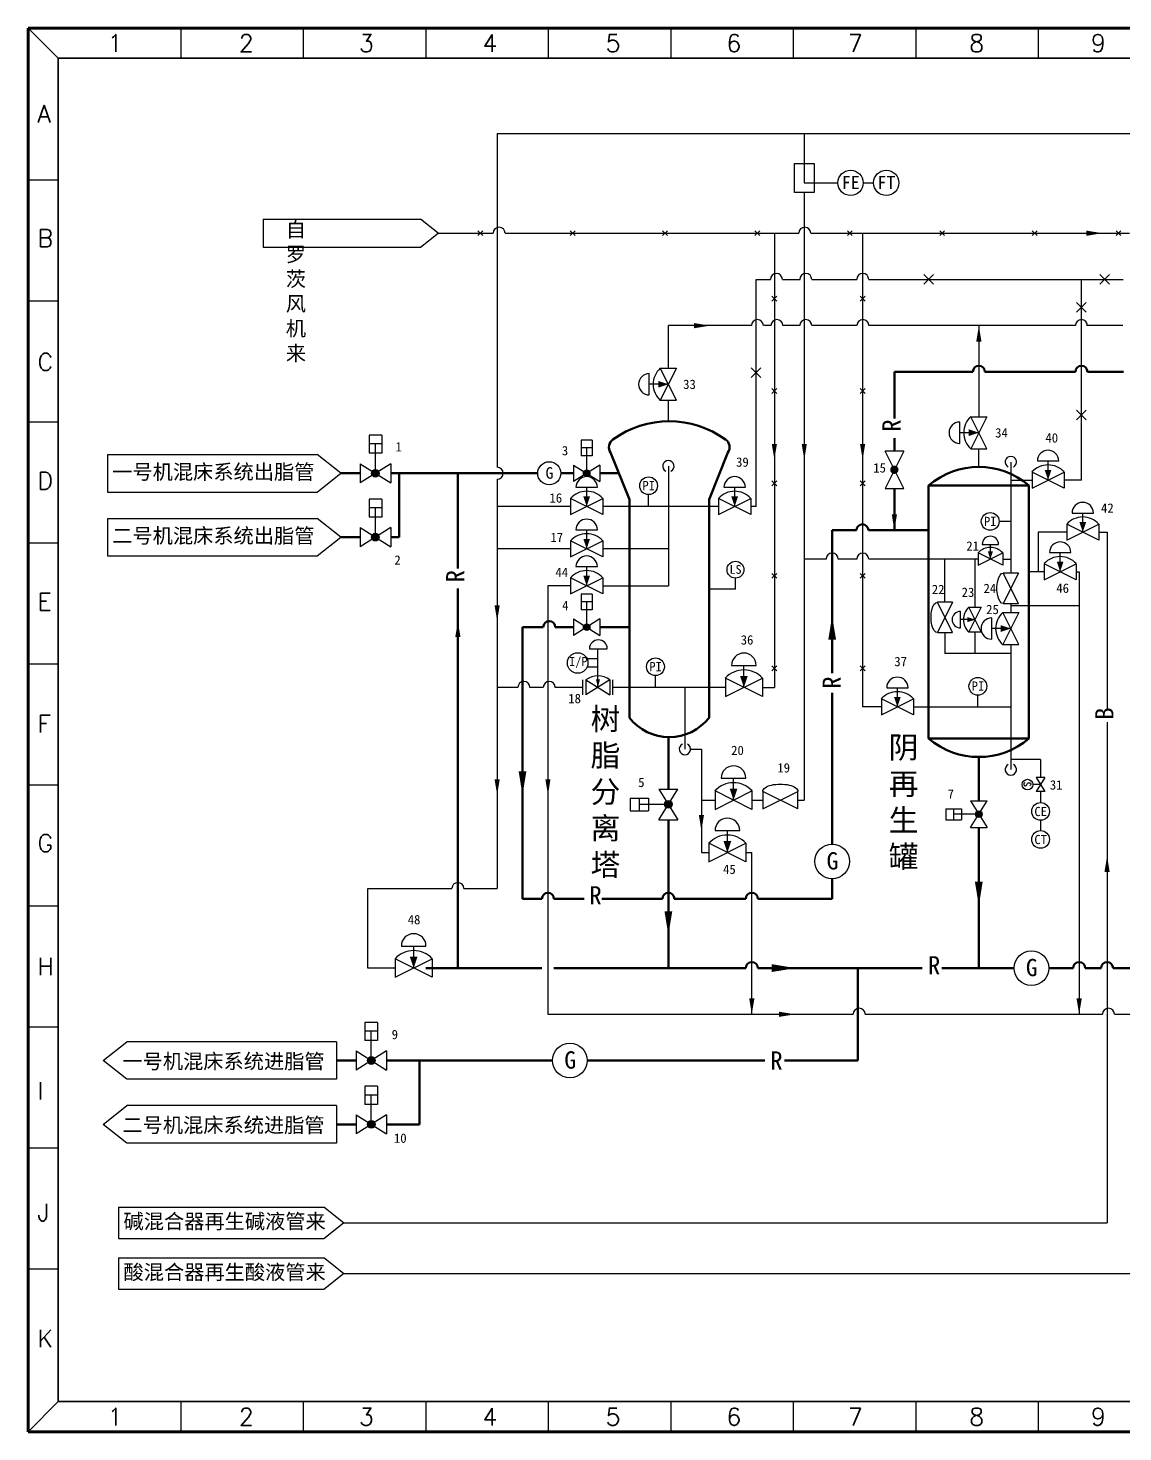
# Model space of a CAD drawing. Extents: x -11993 to -11572, y 965 to 1257.
# Drawn here: x -11993.1 to -11765, y 965 to 1257.3 of the extents above; entities that cross this region are included whole.
import ezdxf

# ---------------------------------------------------------------- set-up
doc = ezdxf.new("R2010")
doc.units = 0
doc.header["$LTSCALE"] = 12
doc.header["$MEASUREMENT"] = 0
doc.layers.get('0').update_dxf_attribs({"linetype": 'CONTINUOUS'})
doc.layers.add('1', color=7, linetype='CONTINUOUS', lineweight=9)
doc.layers.add('树脂', color=7, linetype='CONTINUOUS', lineweight=40)
for name, color, linetype in [('修改', 5, 'CONTINUOUS'), ('气动蝶阀', 1, 'CONTINUOUS'), ('气动隔膜阀', 1, 'CONTINUOUS'), ('气管', 4, 'CONTINUOUS'), ('水管', 3, 'CONTINUOUS'), ('碱管', 2, 'CONTINUOUS'), ('设备', 2, 'CONTINUOUS')]:
    doc.layers.add(name, color=color, linetype=linetype)
doc.styles.add('HZ', font='geditxt.shx', dxfattribs={"width": 0.7, "bigfont": 'hztxt1.shx'})
doc.styles.add('宋体', font='')
doc.styles.add('样式 2', font='txt.shx', dxfattribs={"height": 2})
doc.styles.get('宋体').set_extended_font_data('SimSun')

# ---------------------------------------------------------------- blocks, each defined once
blk = doc.blocks.new('手动球阀')
for p, q in [((98, 33), (-98, 33)), ((98, 33), (-98, -361)), ((98, -361), (-98, 33)), ((-98, -361), (98, -361))]:
    blk.add_line(p, q)
at = {"const_width": 43.1}
blk.add_lwpolyline([(22, -164, 1), (-22, -164, 1)], format="xyb", close=True, dxfattribs=at)
blk = doc.blocks.new('A$C0C904CB3')
at = {"color": 7}
for p, q in [((3.68, 7.71), (6.65, 7.71)), ((5.1, 1.25), (5.1, 7.71))]:
    blk.add_line(p, q, dxfattribs=at)
at = {"color": 0}
for p, q in [((3.1, 2.5), (7.1, 0)), ((3.1, 2.5), (3.1, 0)), ((7.1, 2.5), (7.1, 0))]:
    blk.add_line(p, q, dxfattribs=at)
blk.add_line((7.1, 2.5), (3.1, 0))
at = {"color": 7}
for centre, radius, start, end in [((5.17, 7.7), 1.49, 0.246, 179.754), ((5.1, -0.17), 3.33, 53.1185, 126.8815)]:
    blk.add_arc(centre, radius, start, end, dxfattribs=at)
blk.add_solid([(5.44, 2.58), (4.76, 2.58), (5.1, 1.25)], dxfattribs=at)
at = {"layer": '修改', "color": 0}
for p, q in [((2.6, 0), (2.6, 2.5)), ((7.6, 0), (7.6, 2.5))]:
    blk.add_line(p, q, dxfattribs=at)
at = {"layer": '碱管', "color": 7}
for p, q in [((5.1, 6.04), (3.26, 6.04)), ((5.1, 4.62), (3.26, 4.62))]:
    blk.add_line(p, q, dxfattribs=at)
blk.add_circle((1.71, 5.33), 1.71, dxfattribs=at)
at = {"color": 0, "insert": (0.29, 6.34), "char_height": 1.5, "width": 1.9121, "attachment_point": 1, "style": '宋体'}
blk.add_mtext('I/P', dxfattribs=at)
blk = doc.blocks.new('A$C71C52FDF')
at = {"color": 0}
for p, q in [((2.5, 4), (0, 0)), ((2.5, 4), (0, 4)), ((2.5, 0), (0, 0))]:
    blk.add_line(p, q, dxfattribs=at)
at = {"layer": '修改', "color": 0}
blk.add_line((0, 4), (2.5, 0), dxfattribs=at)
blk = doc.blocks.new('A$C5F4B6271')
at = {"color": 7}
blk.add_line((5.31, 2), (3.05, 2), dxfattribs=at)
blk.add_circle((1.53, 2), 1.53, dxfattribs=at)
blk.add_blockref('A$C71C52FDF', (4.06, 0), dxfattribs=at)
at = {"color": 7, "style": 'HZ', "width": 0.714}
blk.add_text('S', height=2.04, rotation=90, dxfattribs=at).set_placement((2.51, 1.48))
blk = doc.blocks.new('A$C0A520F13')
h = blk.add_hatch(color=0)
edge = h.paths.add_edge_path()
edge.add_arc((4.98, 2), 0.5, 0, 360)
at = {"color": 0}
for p, q in [((3.73, 0), (6.23, 4)), ((3.73, 4), (6.23, 4)), ((3.73, 0), (6.23, 0))]:
    blk.add_line(p, q, dxfattribs=at)
blk.add_line((3.73, 4), (6.23, 0))
blk.add_circle((4.98, 2), 0.5, dxfattribs=at)
at = {"layer": '气动蝶阀', "color": 7}
for p, q in [((0, 2.83), (2.37, 2.83)), ((0, 2.83), (0, 1.17)), ((1.15, 2.83), (1.15, 1.17)), ((4.98, 2), (1.15, 2)), ((2.37, 2.83), (2.37, 1.17)), ((0, 1.17), (2.37, 1.17))]:
    blk.add_line(p, q, dxfattribs=at)
blk = doc.blocks.new('气开式衬胶膈膜阀')
at = {"layer": '气动隔膜阀', "color": 7}
for p, q in [((-160, 286), (160, 286)), ((0, 0), (0, 286)), ((-240, 120), (-240, -120)), ((-240, -120), (240, 120)), ((240, -120), (-240, 120)), ((240, 120), (240, -120))]:
    blk.add_line(p, q, dxfattribs=at)
blk.add_lwpolyline([(0, -1, 0, 100, 0), (0, 150, 100, 100, 0)], format="xyseb", dxfattribs=at)
for centre, radius, start, end in [((0, 286), 160, 0, 180), ((0, -100), 327, 42.4601, 137.5399)]:
    blk.add_arc(centre, radius, start, end, dxfattribs=at)
blk = doc.blocks.new('就地压力表')
at = {"lineweight": 13}
blk.add_line((0, 0), (0, 229), dxfattribs=at)
blk.add_circle((0, 402), 173, dxfattribs=at)
at = {"lineweight": 13, "insert": (2, 406), "char_height": 180, "width": 141.12, "attachment_point": 5, "style": '宋体'}
blk.add_mtext('PI', dxfattribs=at)
blk = doc.blocks.new('LS')
at = {"lineweight": 13}
blk.add_line((0, 0), (0, 229), dxfattribs=at)
blk.add_circle((0, 402), 173, dxfattribs=at)
at = {"lineweight": 13, "insert": (2, 406), "char_height": 180, "width": 141.12, "attachment_point": 5, "style": '宋体'}
blk.add_mtext('LS', dxfattribs=at)
blk = doc.blocks.new('手动隔膜阀')
at = {"linetype": 'Continuous', "lineweight": -3}
for p, q in [((-228, 114), (-228, -114)), ((228, -114), (-228, 114)), ((-228, -114), (228, 114)), ((228, -114), (228, 114))]:
    blk.add_line(p, q, dxfattribs=at)
at = {"linetype": 'Continuous', "lineweight": -3, "extrusion": (0, 0, -1)}
blk.add_ellipse((0, 114), major_axis=(-228, 0), ratio=0.417973, start_param=0, end_param=3.141593, dxfattribs=at)
blk = doc.blocks.new('就地压力表2')
at = {"lineweight": 13}
blk.add_line((0, 0), (-229, 0), dxfattribs=at)
blk.add_circle((-402, 0), 173, dxfattribs=at)
at = {"lineweight": 13, "insert": (-401, -1), "char_height": 180, "width": 141.12, "attachment_point": 5, "style": '宋体'}
blk.add_mtext('PI', dxfattribs=at)
blk = doc.blocks.new('FE')
at = {"lineweight": 13}
blk.add_circle((173, 0), 173, dxfattribs=at)
at = {"lineweight": 13, "insert": (175, 5), "char_height": 180, "width": 141.12, "attachment_point": 5, "style": '宋体'}
blk.add_mtext('FE', dxfattribs=at)
blk = doc.blocks.new('FT')
at = {"lineweight": 13}
blk.add_circle((173, 0), 173, dxfattribs=at)
at = {"lineweight": 13, "insert": (175, 5), "char_height": 180, "width": 141.12, "attachment_point": 5, "style": '宋体'}
blk.add_mtext('FT', dxfattribs=at)
blk = doc.blocks.new('流向箭头')
blk.add_lwpolyline([(0, 0, 101, 0, 0), (0, 309, 0, 0, 0)], format="xyseb")
blk = doc.blocks.new('A$C1EF37AE7')
at = {"color": 7}
for p, q in [((0, 5.07), (3.38, 5.07)), ((0, 0), (0, 5.07)), ((3.38, 5.07), (3.38, 0)), ((1.69, 3.38), (1.69, 1.69)), ((1.69, 1.69), (4.93, 1.69)), ((3.38, 0), (0, 0))]:
    blk.add_line(p, q, dxfattribs=at)

msp = doc.modelspace()

# ---------------------------------------------------------------- linework, layer by layer
at = {"color": 7, "linetype": 'ByBlock', "lineweight": 50}
for p, q in [((-11993.07, 1257.29), (-11572.21, 1257.29)), ((-11993.07, 964.96), (-11993.07, 1257.29)), ((-11572.21, 964.96), (-11993.07, 964.96))]:
    msp.add_line(p, q, dxfattribs=at)
at = {"color": 7, "linetype": 'ByBlock', "lineweight": -3}
for p, q in [((-11986.77, 1250.99), (-11993.07, 1257.29)), ((-11961.25, 1257.29), (-11961.25, 1250.99)), ((-11935.74, 1257.29), (-11935.74, 1250.99)), ((-11910.22, 1257.29), (-11910.22, 1250.99)), ((-11884.7, 1257.29), (-11884.7, 1250.99)), ((-11859.19, 1257.29), (-11859.19, 1250.99)), ((-11833.67, 1257.29), (-11833.67, 1250.99)), ((-11808.16, 1257.29), (-11808.16, 1250.99)), ((-11782.64, 1257.29), (-11782.64, 1250.99)), ((-11986.77, 1225.64), (-11993.07, 1225.64)), ((-11986.77, 1200.44), (-11993.07, 1200.44)), ((-11986.77, 1175.24), (-11993.07, 1175.24)), ((-11986.77, 1150.04), (-11993.07, 1150.04)), ((-11986.77, 1124.84), (-11993.07, 1124.84)), ((-11986.77, 1099.64), (-11993.07, 1099.64)), ((-11986.77, 1074.44), (-11993.07, 1074.44)), ((-11986.77, 1049.24), (-11993.07, 1049.24)), ((-11986.77, 1024.04), (-11993.07, 1024.04)), ((-11986.77, 998.84), (-11993.07, 998.84)), ((-11986.77, 971.26), (-11993.07, 964.96)), ((-11961.25, 971.26), (-11961.25, 964.96)), ((-11961.25, 971.26), (-11961.25, 964.96)), ((-11935.74, 971.26), (-11935.74, 964.96)), ((-11910.22, 971.26), (-11910.22, 964.96)), ((-11884.7, 971.26), (-11884.7, 964.96)), ((-11859.19, 971.26), (-11859.19, 964.96)), ((-11833.67, 971.26), (-11833.67, 964.96)), ((-11808.16, 971.26), (-11808.16, 964.96)), ((-11782.64, 971.26), (-11782.64, 964.96))]:
    msp.add_line(p, q, dxfattribs=at)
at = {"color": 7, "linetype": 'ByBlock', "lineweight": 30}
for p, q in [((-11986.77, 1250.99), (-11578.52, 1250.99)), ((-11986.77, 971.26), (-11986.77, 1250.99)), ((-11578.52, 971.26), (-11986.77, 971.26))]:
    msp.add_line(p, q, dxfattribs=at)
at = {"color": 0}
for p, q in [((-11827.49, 1225.05), (-11824.36, 1225.05)), ((-11819.1, 1225.05), (-11816.93, 1225.05)), ((-11944.08, 1217.51), (-11944.08, 1211.64)), ((-11976.5, 1168.49), (-11976.5, 1160.66)), ((-11773.63, 1163.16), (-11777.26, 1163.16)), ((-11976.5, 1155.19), (-11976.5, 1147.36)), ((-11802.06, 1131.39), (-11802.06, 1127.07)), ((-11815.31, 1115.92), (-11819.22, 1115.92)), ((-11782.14, 1092.32), (-11782.14, 1090.19)), ((-11928.84, 1046.21), (-11928.84, 1038.38)), ((-11928.84, 1032.91), (-11928.84, 1025.08)), ((-11974.22, 1011.76), (-11974.22, 1005.24)), ((-11974.22, 1001.18), (-11974.22, 994.65))]:
    msp.add_line(p, q, dxfattribs=at)
at = {"color": 7}
for p, q in [((-11944.08, 1217.51), (-11911.32, 1217.51)), ((-11907.66, 1214.57), (-11911.32, 1217.51)), ((-11911.32, 1211.64), (-11907.66, 1214.57)), ((-11944.08, 1211.64), (-11911.32, 1211.64)), ((-11976.5, 1168.49), (-11932.82, 1168.49)), ((-11927.94, 1164.57), (-11932.82, 1168.49)), ((-11932.82, 1160.66), (-11927.94, 1164.57)), ((-11976.5, 1160.66), (-11932.82, 1160.66)), ((-11976.5, 1155.19), (-11932.82, 1155.19)), ((-11927.94, 1151.28), (-11932.82, 1155.19)), ((-11932.82, 1147.36), (-11927.94, 1151.28)), ((-11976.5, 1147.36), (-11932.82, 1147.36)), ((-11782.14, 1104.95), (-11788.34, 1104.95)), ((-11782.14, 1104.95), (-11782.14, 1101.2)), ((-11782.14, 1098.31), (-11782.14, 1096.01)), ((-11977.4, 1042.3), (-11972.52, 1046.21)), ((-11928.84, 1046.21), (-11972.52, 1046.21)), ((-11972.52, 1038.38), (-11977.4, 1042.3)), ((-11928.84, 1038.38), (-11972.52, 1038.38)), ((-11977.4, 1029), (-11972.52, 1032.91)), ((-11928.84, 1032.91), (-11972.52, 1032.91)), ((-11972.52, 1025.08), (-11977.4, 1029)), ((-11928.84, 1025.08), (-11972.52, 1025.08)), ((-11974.22, 1011.76), (-11931.42, 1011.76)), ((-11927.36, 1008.5), (-11931.42, 1011.76)), ((-11931.42, 1005.24), (-11927.36, 1008.5)), ((-11974.22, 1005.24), (-11931.42, 1005.24)), ((-11974.22, 1001.18), (-11931.42, 1001.18)), ((-11927.36, 997.92), (-11931.42, 1001.18)), ((-11931.42, 994.65), (-11927.36, 997.92)), ((-11974.22, 994.65), (-11931.42, 994.65))]:
    msp.add_line(p, q, dxfattribs=at)
for centre, radius in [((-11884.49, 1164.57), 2.41), ((-11825.56, 1083.76), 3.61), ((-11784.04, 1061.54), 3.61), ((-11880.2, 1042.3), 3.61)]:
    msp.add_circle(centre, radius, dxfattribs=at)
at = {"lineweight": 13}
for centre in [(-11782.14, 1094.17), (-11782.14, 1088.34)]:
    msp.add_circle(centre, 1.85, dxfattribs=at)
for centre in [(-11894.94, 1214.57), (-11831.27, 1214.57), (-11837.18, 1204.95), (-11831.06, 1204.95), (-11819.18, 1204.95), (-11841.13, 1195.32), (-11837.07, 1195.32), (-11831.06, 1195.32), (-11819.16, 1195.32), (-11773.63, 1195.32), (-11795, 1185.7), (-11773.63, 1185.7), (-11819.26, 1152.7), (-11825.56, 1146.7), (-11819.19, 1146.7), (-11884.48, 1132.55), (-11889.78, 1119.99), (-11884.48, 1119.99), (-11903.53, 1078.1), (-11884.77, 1075.98), (-11842.3, 1075.98), (-11842.3, 1061.54), (-11774.11, 1061.54), (-11768.3, 1061.54), (-11819.94, 1051.92), (-11768.01, 1051.92)]:
    msp.add_arc(centre, 1.25, 0, 180)
at = {"color": 0}
msp.add_arc((-11895.34, 1164.57), 1.25, 270, 90, dxfattribs=at)
at = {"layer": '1', "color": 7}
msp.add_line((-11845.71, 1140.42), (-11851.2, 1140.42), dxfattribs=at)
at = {"layer": '树脂', "color": 0}
for p, q in [((-11796.25, 1185.7), (-11812.6, 1185.7)), ((-11812.6, 1185.7), (-11812.6, 1176.02)), ((-11774.88, 1185.7), (-11793.75, 1185.7)), ((-11772.38, 1185.7), (-11764.89, 1185.7)), ((-11812.6, 1171.91), (-11812.6, 1169.21)), ((-11927.94, 1164.57), (-11923.89, 1164.57)), ((-11917.52, 1164.57), (-11886.89, 1164.57)), ((-11915.73, 1151.28), (-11915.73, 1164.57)), ((-11903.53, 1144.72), (-11903.53, 1164.57)), ((-11882.08, 1164.57), (-11879.46, 1164.57)), ((-11873.94, 1164.57), (-11869.99, 1164.57)), ((-11812.6, 1152.7), (-11812.6, 1161.41)), ((-11825.56, 1122.95), (-11825.56, 1152.7)), ((-11825.56, 1152.7), (-11820.51, 1152.7)), ((-11818.01, 1152.7), (-11805.46, 1152.7)), ((-11927.94, 1151.28), (-11923.89, 1151.28)), ((-11917.52, 1151.28), (-11915.73, 1151.28)), ((-11903.53, 1061.54), (-11903.53, 1140.61)), ((-11885.73, 1132.55), (-11890.07, 1132.55)), ((-11890.07, 1132.55), (-11890.07, 1075.98)), ((-11883.23, 1132.55), (-11879.46, 1132.55)), ((-11873.94, 1132.55), (-11867.8, 1132.55)), ((-11825.56, 1087.37), (-11825.56, 1118.84)), ((-11859.68, 1109.63), (-11859.68, 1098.82)), ((-11795.01, 1105.5), (-11795.01, 1096.35)), ((-11859.68, 1092.44), (-11859.68, 1061.54)), ((-11795.01, 1090.83), (-11795.01, 1061.54)), ((-11825.56, 1075.98), (-11825.56, 1080.15)), ((-11890.07, 1075.98), (-11886.02, 1075.98)), ((-11883.52, 1075.98), (-11877.25, 1075.98)), ((-11873.55, 1075.98), (-11860.93, 1075.98)), ((-11858.44, 1075.98), (-11843.55, 1075.98)), ((-11841.05, 1075.98), (-11825.56, 1075.98)), ((-11910.18, 1061.54), (-11886.02, 1061.54)), ((-11883.52, 1061.54), (-11843.55, 1061.54)), ((-11841.05, 1061.54), (-11806.81, 1061.54)), ((-11820.22, 1042.3), (-11820.22, 1061.54)), ((-11802.71, 1061.54), (-11787.65, 1061.54)), ((-11780.43, 1061.54), (-11775.36, 1061.54)), ((-11772.86, 1061.54), (-11769.54, 1061.54)), ((-11767.05, 1061.54), (-11708.15, 1061.54)), ((-11924.75, 1042.3), (-11928.84, 1042.3)), ((-11883.81, 1042.3), (-11918.38, 1042.3)), ((-11911.56, 1029), (-11911.56, 1042.3)), ((-11876.59, 1042.3), (-11839.61, 1042.3)), ((-11820.22, 1042.3), (-11835.48, 1042.3)), ((-11924.75, 1029), (-11928.84, 1029)), ((-11918.38, 1029), (-11911.56, 1029))]:
    msp.add_line(p, q, dxfattribs=at)
at = {"layer": '树脂', "color": 7, "linetype": 'Continuous', "const_width": 0.241}
for points in [[(-11885.73, 1132.55), (-11890.07, 1132.55)], [(-11879.46, 1132.55), (-11883.23, 1132.55)], [(-11873.94, 1132.55), (-11867.8, 1132.55)], [(-11801.28, 1061.54), (-11799.57, 1061.54)]]:
    msp.add_lwpolyline(points, dxfattribs=at)
at = {"layer": '树脂', "color": 0}
for centre in [(-11795, 1185.7), (-11773.63, 1185.7), (-11819.26, 1152.7), (-11884.48, 1132.55), (-11884.77, 1075.98), (-11859.68, 1075.98), (-11842.3, 1075.98), (-11842.3, 1061.54), (-11774.11, 1061.54), (-11768.29, 1061.54)]:
    msp.add_arc(centre, 1.25, 0, 180, dxfattribs=at)
at = {"layer": '气管', "color": 7, "linetype": 'Continuous'}
for p, q in [((-11907.66, 1214.57), (-11896.18, 1214.57)), ((-11899.38, 1214.06), (-11898.36, 1215.08)), ((-11898.36, 1214.06), (-11899.38, 1215.08)), ((-11893.69, 1214.57), (-11832.52, 1214.57)), ((-11880.13, 1214.06), (-11879.11, 1215.08)), ((-11879.11, 1214.06), (-11880.13, 1215.08)), ((-11860.89, 1214.06), (-11859.87, 1215.08)), ((-11859.87, 1214.06), (-11860.89, 1215.08)), ((-11841.64, 1214.06), (-11840.62, 1215.08)), ((-11840.62, 1214.06), (-11841.64, 1215.08)), ((-11837.6, 1214.57), (-11837.6, 1119.99)), ((-11830.03, 1214.57), (-11763.64, 1214.57)), ((-11822.4, 1214.06), (-11821.38, 1215.08)), ((-11821.38, 1214.06), (-11822.4, 1215.08)), ((-11819.21, 1214.57), (-11819.22, 1115.92)), ((-11803.15, 1214.06), (-11802.13, 1215.08)), ((-11802.13, 1214.06), (-11803.15, 1215.08)), ((-11783.91, 1214.06), (-11782.88, 1215.08)), ((-11782.88, 1214.06), (-11783.91, 1215.08)), ((-11766.42, 1214.06), (-11765.4, 1215.08)), ((-11765.4, 1214.06), (-11766.42, 1215.08)), ((-11841.42, 1157.68), (-11841.42, 1204.95)), ((-11841.42, 1204.95), (-11838.43, 1204.95)), ((-11835.93, 1204.95), (-11832.2, 1204.95)), ((-11829.82, 1204.95), (-11820.43, 1204.95)), ((-11817.93, 1204.95), (-11764.97, 1204.95)), ((-11806.46, 1203.96), (-11804.42, 1206)), ((-11804.42, 1203.96), (-11806.46, 1206)), ((-11773.63, 1163.16), (-11773.63, 1204.95)), ((-11769.82, 1203.95), (-11767.78, 1205.99)), ((-11767.78, 1203.95), (-11769.82, 1205.99)), ((-11838.11, 1200.45), (-11837.09, 1201.48)), ((-11837.09, 1200.45), (-11838.11, 1201.48)), ((-11819.73, 1200.45), (-11818.7, 1201.48)), ((-11818.7, 1200.45), (-11819.73, 1201.48)), ((-11774.66, 1198.1), (-11772.62, 1200.14)), ((-11772.62, 1198.1), (-11774.66, 1200.14)), ((-11859.68, 1186.46), (-11859.68, 1195.32)), ((-11842.38, 1195.32), (-11859.68, 1195.32)), ((-11838.26, 1195.32), (-11839.88, 1195.32)), ((-11832.31, 1195.32), (-11835.82, 1195.32)), ((-11820.41, 1195.32), (-11829.82, 1195.32)), ((-11774.88, 1195.32), (-11817.94, 1195.32)), ((-11795, 1195.32), (-11795, 1183.13)), ((-11764.99, 1195.32), (-11772.57, 1195.32)), ((-11842.45, 1184.53), (-11840.4, 1186.57)), ((-11840.4, 1184.53), (-11842.45, 1186.57)), ((-11795, 1184.45), (-11795, 1176.37)), ((-11838.11, 1181.21), (-11837.09, 1182.23)), ((-11837.09, 1181.21), (-11838.11, 1182.23)), ((-11819.73, 1181.21), (-11818.7, 1182.23)), ((-11818.7, 1181.21), (-11819.73, 1182.23)), ((-11859.68, 1175.41), (-11859.68, 1179.78)), ((-11774.66, 1175.7), (-11772.62, 1177.74)), ((-11772.62, 1175.7), (-11774.66, 1177.74)), ((-11795.01, 1165.89), (-11795.01, 1169.69)), ((-11838.11, 1161.96), (-11837.09, 1162.98)), ((-11837.09, 1161.96), (-11838.11, 1162.98)), ((-11819.73, 1161.96), (-11818.7, 1162.98)), ((-11818.7, 1161.96), (-11819.73, 1162.98)), ((-11788.34, 1163.16), (-11783.93, 1163.16)), ((-11849.21, 1157.68), (-11859.65, 1157.68)), ((-11841.42, 1157.68), (-11842.54, 1157.68)), ((-11838.11, 1142.72), (-11837.09, 1143.74)), ((-11837.09, 1142.72), (-11838.11, 1143.74)), ((-11819.73, 1142.72), (-11818.7, 1143.74)), ((-11818.7, 1142.72), (-11819.73, 1143.74)), ((-11838.11, 1123.47), (-11837.09, 1124.49)), ((-11837.09, 1123.47), (-11838.11, 1124.49)), ((-11819.73, 1123.47), (-11818.7, 1124.49)), ((-11818.7, 1123.47), (-11819.73, 1124.49)), ((-11850.83, 1119.99), (-11856.24, 1119.99)), ((-11847.8, 1119.99), (-11851.57, 1119.99)), ((-11840.1, 1119.99), (-11837.6, 1119.99)), ((-11808.64, 1115.92), (-11788.34, 1115.92))]:
    msp.add_line(p, q, dxfattribs=at)
at = {"layer": '水管', "color": 7, "linetype": 'Continuous'}
for p, q in [((-11895.35, 1235.31), (-11667.62, 1235.31)), ((-11895.35, 1235.31), (-11895.35, 1165.82)), ((-11831.37, 1235.31), (-11831.37, 1227.07)), ((-11831.37, 1223.03), (-11831.37, 1143.8)), ((-11788.34, 1166.92), (-11788.34, 1143.79)), ((-11859.68, 1166.06), (-11859.68, 1141.16)), ((-11895.35, 1163.33), (-11895.35, 1108.39)), ((-11880.04, 1157.67), (-11895.35, 1157.67)), ((-11859.65, 1157.68), (-11873.37, 1157.67)), ((-11880.04, 1148.83), (-11895.35, 1148.82)), ((-11859.65, 1148.83), (-11873.37, 1148.83)), ((-11826.81, 1146.7), (-11831.37, 1146.7)), ((-11820.44, 1146.7), (-11824.31, 1146.7)), ((-11812.92, 1146.7), (-11817.94, 1146.7)), ((-11814.84, 1146.7), (-11817.94, 1146.7)), ((-11795.17, 1146.7), (-11812.92, 1146.7)), ((-11802.06, 1137.72), (-11802.06, 1146.7)), ((-11795.8, 1136.66), (-11795.8, 1146.7)), ((-11790.04, 1146.7), (-11788.34, 1146.7)), ((-11831.37, 1143.8), (-11831.37, 1096.5)), ((-11781.4, 1144.07), (-11784.46, 1144.08)), ((-11774.73, 1144.07), (-11774.11, 1144.08)), ((-11774.11, 1144.08), (-11774.11, 1051.92)), ((-11884.77, 1141.16), (-11884.77, 1051.92)), ((-11880.04, 1141.16), (-11884.77, 1141.16)), ((-11873.37, 1141.16), (-11859.68, 1141.16)), ((-11788.34, 1137.46), (-11788.34, 1135.58)), ((-11788.34, 1137.04), (-11774.11, 1137.04)), ((-11795.8, 1127.07), (-11795.8, 1131.53)), ((-11788.34, 1128.91), (-11788.34, 1102.9)), ((-11788.34, 1127.07), (-11802.06, 1127.07)), ((-11891.03, 1119.99), (-11895.35, 1119.99)), ((-11885.73, 1119.99), (-11888.54, 1119.99)), ((-11877.47, 1119.99), (-11883.23, 1119.99)), ((-11856.24, 1119.99), (-11871.24, 1119.99)), ((-11856.24, 1119.99), (-11856.24, 1107.14)), ((-11895.35, 1108.39), (-11895.35, 1078.1)), ((-11855.06, 1107.14), (-11852.8, 1107.14)), ((-11852.8, 1107.14), (-11852.8, 1085.6)), ((-11852.8, 1096.5), (-11849.96, 1096.5)), ((-11842.26, 1096.5), (-11840.01, 1096.5)), ((-11832.71, 1096.5), (-11831.37, 1096.5)), ((-11852.8, 1085.6), (-11851.25, 1085.6)), ((-11843.55, 1085.6), (-11842.3, 1085.6)), ((-11842.3, 1051.92), (-11842.3, 1085.6)), ((-11895.35, 1061.54), (-11895.35, 1061.54)), ((-11884.77, 1051.92), (-11821.18, 1051.92)), ((-11818.69, 1051.92), (-11769.26, 1051.92)), ((-11766.76, 1051.92), (-11701.66, 1051.92))]:
    msp.add_line(p, q, dxfattribs=at)
at = {"layer": '水管', "color": 0}
for p, q in [((-11922.32, 1061.54), (-11922.32, 1078.1)), ((-11922.32, 1078.1), (-11904.78, 1078.1)), ((-11902.28, 1078.1), (-11895.35, 1078.1)), ((-11916.6, 1061.54), (-11922.32, 1061.54)), ((-11903.53, 1061.54), (-11908.9, 1061.54)), ((-11927.36, 1008.5), (-11768.29, 1008.5)), ((-11927.36, 997.92), (-11700.7, 997.92))]:
    msp.add_line(p, q, dxfattribs=at)
at = {"layer": '水管', "color": 7, "linetype": 'Continuous'}
for centre, start, end in [((-11859.68, 1166.06), 296.5651, 243.4349), ((-11788.34, 1166.92), 296.5651, 243.4349), ((-11856.24, 1107.14), 116.5651, 63.4349), ((-11788.34, 1102.9), 116.5651, 63.4349)]:
    msp.add_arc(centre, 1.18, start, end, dxfattribs=at)
at = {"layer": '碱管', "color": 7}
for p, q in [((-11776.69, 1152.33), (-11782.65, 1152.33)), ((-11782.65, 1152.33), (-11782.65, 1144.08)), ((-11770.02, 1152.33), (-11768.29, 1152.33)), ((-11768.29, 1152.33), (-11768.29, 1115.33)), ((-11768.29, 1112.77), (-11768.29, 1008.5))]:
    msp.add_line(p, q, dxfattribs=at)
at = {"layer": '设备', "color": 7, "linetype": 'Continuous', "lineweight": 40}
for p, q in [((-11871.72, 1168.9), (-11867.8, 1159.09)), ((-11847.28, 1168.9), (-11851.2, 1159.09)), ((-11805.46, 1162.04), (-11805.46, 1109.36)), ((-11784.56, 1162.04), (-11805.46, 1162.04)), ((-11784.56, 1109.36), (-11784.56, 1162.04)), ((-11867.8, 1159.09), (-11867.8, 1113.66)), ((-11851.2, 1113.66), (-11851.2, 1159.09)), ((-11805.46, 1109.36), (-11784.56, 1109.36))]:
    msp.add_line(p, q, dxfattribs=at)
for centre, radius, start, end in [((-11859.5, 1155.47), 19.94, 53.9114, 126.0886), ((-11870.09, 1169.99), 1.97, 126.0886, 213.6901), ((-11848.91, 1169.99), 1.97, 326.3099, 53.9114), ((-11795.01, 1149.81), 16.08, 49.4766, 130.5234), ((-11859.5, 1120.2), 10.57, 218.2351, 321.7649), ((-11795.01, 1121.58), 16.08, 229.4766, 310.5234)]:
    msp.add_arc(centre, radius, start, end, dxfattribs=at)

# ---------------------------------------------------------------- block references
at = {"color": 7}
for name, p, xscale, yscale, zscale in [('A$C1EF37AE7', (-11833.38, 1223.03), 1.19463212879989, 1.19463212879989, 1.19463212879989), ('A$C0C904CB3', (-11880.71, 1118.43), 1.247114879999974, 1.247114879999974, 1.247114879999974), ('A$C5F4B6271', (-11785.97, 1098.31), 0.7217100000000003, 0.7217100000000003, 0.7217100000000003), ('A$C0A520F13', (-11867.62, 1092.44), 1.592842838400008, 1.592842838400008, 1.592842838400008), ('A$C0A520F13', (-11801.89, 1090.83), 1.380463793280007, 1.380463793280007, 1.380463793280007)]:
    msp.add_blockref(name, p, dxfattribs=dict(at, xscale=xscale, yscale=yscale, zscale=zscale))
at = {"color": 0}
for name, p, xscale, yscale, zscale in [('FE', (-11824.36, 1225.05), 0.01523610000001168, 0.01523610000001168, 0.01523610000001168), ('FT', (-11816.93, 1225.05), 0.01523610000001168, 0.01523610000001168, 0.01523610000001168), ('手动球阀', (-11812.6, 1168.56), 0.01980693000004046, 0.01980693000004046, 0.01980693000004046), ('就地压力表2', (-11788.34, 1154.56), 0.010692, 0.010692, 0.010692), ('LS', (-11845.71, 1140.42), 0.01015740000000778, 0.01015740000000778, 0.01015740000000778), ('流向箭头', (-11903.53, 1130.48), 0.010692, 0.010692, 0.010692), ('流向箭头', (-11825.56, 1129.91), 0.016038, 0.016038, 0.016038), ('流向箭头', (-11768.29, 1081.57), 0.010692, 0.010692, 0.010692)]:
    msp.add_blockref(name, p, dxfattribs=dict(at, xscale=xscale, yscale=yscale, zscale=zscale))
for p, xscale, yscale, zscale, rotation in [((-11772.6, 1214.57), 0.010692, 0.010692, 0.010692, 270), ((-11854.33, 1195.32), 0.010692, 0.010692, 0.010692, 270), ((-11837.6, 1170.7), 0.010692, 0.010692, 0.010692, 180), ((-11831.37, 1170.7), 0.010692, 0.010692, 0.010692, 180), ((-11819.21, 1170.7), 0.010692, 0.010692, 0.010692, 180), ((-11812.6, 1156), 0.010692, 0.010692, 0.010692, 180), ((-11895.35, 1137.09), 0.010692, 0.010692, 0.010692, 180), ((-11890.07, 1102.53), 0.016038, 0.016038, 0.016038, 180), ((-11895.35, 1100.88), 0.010692, 0.010692, 0.010692, 180), ((-11884.77, 1100.88), 0.010692, 0.010692, 0.010692, 180), ((-11852.8, 1093.45), 0.010692, 0.010692, 0.010692, 180), ((-11795.01, 1079.51), 0.016038, 0.016038, 0.016038, 180), ((-11859.68, 1073.37), 0.016038, 0.016038, 0.016038, 180), ((-11838.14, 1061.54), 0.016038, 0.016038, 0.016038, 270), ((-11842.3, 1055.22), 0.010692, 0.010692, 0.010692, 180), ((-11774.11, 1055.22), 0.010692, 0.010692, 0.010692, 180), ((-11836.64, 1051.92), 0.010692, 0.010692, 0.010692, 270)]:
    msp.add_blockref('流向箭头', p, dxfattribs=dict(at, xscale=xscale, yscale=yscale, zscale=zscale, rotation=rotation))
at = {"color": 7, "rotation": 270}
for p, xscale, yscale, zscale in [((-11923.89, 1172.51), 1.592842838400008, 1.592842838400008, 1.592842838400008), ((-11879.46, 1171.45), 1.380463793280007, 1.380463793280007, 1.380463793280007), ((-11923.89, 1159.21), 1.592842838400008, 1.592842838400008, 1.592842838400008), ((-11879.46, 1139.42), 1.380463793280007, 1.380463793280007, 1.380463793280007), ((-11924.75, 1050.23), 1.592842838400008, 1.592842838400008, 1.592842838400008), ((-11924.75, 1036.94), 1.592842838400008, 1.592842838400008, 1.592842838400008)]:
    msp.add_blockref('A$C0A520F13', p, dxfattribs=dict(at, xscale=xscale, yscale=yscale, zscale=zscale))
at = {"layer": '树脂', "color": 0}
for name, p, xscale, yscale, zscale in [('流向箭头', (-11795, 1192.02), 0.010692, 0.010692, 0.010692), ('气开式衬胶膈膜阀', (-11780.59, 1163.17), 0.0138996, 0.0138996, 0.0138996), ('气开式衬胶膈膜阀', (-11876.7, 1157.68), 0.0138996, 0.0138996, 0.0138996), ('就地压力表', (-11863.8, 1157.68), 0.010692, 0.010692, 0.010692), ('气开式衬胶膈膜阀', (-11845.87, 1157.68), 0.0138996, 0.0138996, 0.0138996), ('气开式衬胶膈膜阀', (-11773.35, 1152.33), 0.0138996, 0.0138996, 0.0138996), ('气开式衬胶膈膜阀', (-11876.7, 1148.83), 0.0138996, 0.0138996, 0.0138996), ('气开式衬胶膈膜阀', (-11792.6, 1146.7), 0.010692, 0.010692, 0.010692), ('气开式衬胶膈膜阀', (-11778.06, 1144.08), 0.0138996, 0.0138996, 0.0138996), ('气开式衬胶膈膜阀', (-11876.7, 1141.16), 0.0138996, 0.0138996, 0.0138996), ('就地压力表', (-11862.37, 1119.99), 0.010692, 0.010692, 0.010692), ('气开式衬胶膈膜阀', (-11843.95, 1119.99), 0.016038, 0.016038, 0.016038), ('气开式衬胶膈膜阀', (-11811.97, 1115.93), 0.0138996, 0.0138996, 0.0138996), ('就地压力表', (-11795.21, 1115.92), 0.010692, 0.010692, 0.010692), ('气开式衬胶膈膜阀', (-11846.11, 1096.51), 0.016038, 0.016038, 0.016038), ('气开式衬胶膈膜阀', (-11847.39, 1085.6), 0.016038, 0.016038, 0.016038), ('气开式衬胶膈膜阀', (-11912.74, 1061.55), 0.016038, 0.016038, 0.016038)]:
    msp.add_blockref(name, p, dxfattribs=dict(at, xscale=xscale, yscale=yscale, zscale=zscale))
at = {"layer": '树脂', "color": 0, "rotation": 90}
for p, xscale, yscale, zscale in [((-11859.69, 1183.12), 0.0138996, 0.0138996, 0.0138996), ((-11795.01, 1173.03), 0.0138996, 0.0138996, 0.0138996), ((-11795.8, 1134.1), 0.010692, 0.010692, 0.010692), ((-11788.35, 1132.25), 0.0138996, 0.0138996, 0.0138996)]:
    msp.add_blockref('气开式衬胶膈膜阀', p, dxfattribs=dict(at, xscale=xscale, yscale=yscale, zscale=zscale))
at = {"layer": '树脂', "color": 0, "lineweight": -2, "xscale": 0.0138996, "yscale": 0.0138996, "zscale": 0.0138996, "rotation": 90}
for p in [(-11788.34, 1140.62), (-11802.06, 1134.56)]:
    msp.add_blockref('手动隔膜阀', p, dxfattribs=at)
at = {"layer": '树脂', "color": 0, "lineweight": -2, "xscale": 0.016038, "yscale": 0.016038, "zscale": 0.016038}
msp.add_blockref('手动隔膜阀', (-11836.36, 1096.5), dxfattribs=at)

# ---------------------------------------------------------------- texts
at = {"color": 7, "linetype": 'ByBlock', "lineweight": -3, "style": '样式 2'}
for s, p in [('1', (-11976.51, 1252.33)), ('2', (-11949.17, 1252.33)), ('3', (-11924.13, 1252.33)), ('4', (-11898.39, 1252.33)), ('5', (-11872.74, 1252.33)), ('6', (-11847.6, 1252.33)), ('7', (-11822.26, 1252.33)), ('8', (-11797.01, 1252.33)), ('9', (-11771.67, 1252.33)), ('A', (-11991.11, 1237.63)), ('B', (-11991.11, 1211.73)), ('C', (-11991.11, 1185.95)), ('D', (-11991.11, 1161.22)), ('E', (-11991.11, 1136.02)), ('F', (-11991.11, 1110.59)), ('G', (-11991.11, 1085.74)), ('H', (-11991.11, 1060.08)), ('I', (-11991.11, 1034.18)), ('J', (-11991.11, 1008.86)), ('K', (-11991.11, 982.62)), ('1', (-11976.51, 966.3)), ('2', (-11949.17, 966.3)), ('3', (-11924.13, 966.3)), ('4', (-11898.39, 966.3)), ('5', (-11872.74, 966.3)), ('6', (-11847.6, 966.3)), ('7', (-11822.26, 966.3)), ('8', (-11797.01, 966.3)), ('9', (-11771.67, 966.3))]:
    msp.add_text(s, height=3.62, dxfattribs=at).set_placement(p)
at = {"color": 7, "style": '宋体'}
for s, p in [('R', (-11811.32, 1173.21)), ('R', (-11902.19, 1141.83)), ('R', (-11823.76, 1119.69)), ('B', (-11766.96, 1113.24))]:
    msp.add_text(s, height=3.79, rotation=90, dxfattribs=at).set_placement(p)
at = {"color": 0, "style": '宋体'}
for s, p in [('一号机混床系统出脂管', (-11975.54, 1163.33)), ('二号机混床系统出脂管', (-11975.54, 1150.03)), ('一号机混床系统进脂管', (-11973.42, 1040.59)), ('二号机混床系统进脂管', (-11973.42, 1027.3)), ('碱混合器再生碱液管来', (-11973.19, 1007.27)), ('酸混合器再生酸液管来', (-11973.19, 996.69))]:
    msp.add_text(s, height=3.089, dxfattribs=at).set_placement(p)
at = {"color": 7, "style": '宋体'}
for s, height, p in [('G', 2.41, (-11885.27, 1163.45)), ('G', 3.61, (-11826.73, 1082.07)), ('R', 3.79, (-11876.15, 1074.8)), ('R', 3.79, (-11805.62, 1060.23)), ('G', 3.61, (-11785.21, 1059.86)), ('G', 3.61, (-11881.37, 1040.61)), ('R', 3.79, (-11838.47, 1040.41))]:
    msp.add_text(s, height=height, dxfattribs=at).set_placement(p)
at = {"color": 0, "insert": (-11939.38, 1216.88), "char_height": 3.089, "width": 0.0868, "attachment_point": 1, "style": '宋体'}
msp.add_mtext('自罗茨风机来', dxfattribs=at)
at = {"attachment_point": 1, "style": '宋体'}
for s, heights, insert, char_height in [('33', [3], (-11856.6, 1184.08), 1.944), ('34', [3], (-11791.61, 1173.98), 1.944), ('40', [3], (-11781.14, 1172.92), 1.944), ('1', [0], (-11916.52, 1171.06), 1.94), ('3', [0], (-11881.87, 1170.26), 1.94), ('39', [3], (-11845.58, 1167.89), 1.944), ('15', [3], (-11817, 1166.68), 1.944), ('16', [3], (-11884.45, 1160.42), 1.944), ('42', [3], (-11769.56, 1158.31), 1.944), ('17', [3], (-11884.26, 1152.19), 1.944), ('21', [3], (-11797.62, 1150.4), 1.944), ('2', [0], (-11916.76, 1147.48), 1.94), ('44', [3], (-11883.21, 1144.93), 1.944), ('22', [3], (-11804.8, 1141.36), 1.944), ('23', [3], (-11798.59, 1140.77), 1.944), ('24', [3], (-11794.03, 1141.58), 1.944), ('46', [3], (-11778.87, 1141.63), 1.944), ('4', [0], (-11881.81, 1138.01), 1.94), ('25', [3], (-11793.48, 1137.19), 1.944), ('36', [3], (-11844.61, 1130.86), 1.944), ('37', [3], (-11812.61, 1126.35), 1.944), ('18', [3], (-11880.54, 1118.65), 1.944), ('20', [3], (-11846.6, 1107.85), 1.944), ('19', [3], (-11836.98, 1104.22), 1.944), ('5', [0], (-11865.97, 1101.18), 1.94), ('31', [3], (-11780.22, 1100.66), 1.944), ('7', [0], (-11801.51, 1098.73), 1.94), ('45', [3], (-11848.29, 1083.09), 1.944), ('48', [3], (-11913.98, 1072.6), 1.944), ('9', [0], (-11917.32, 1048.68), 1.94), ('10', [0], (-11916.85, 1027.1), 1.944)]:
    msp.add_mtext_dynamic_manual_height_columns(s, width=12.4432, gutter_width=15, heights=heights, dxfattribs=dict(at, insert=insert, char_height=char_height))
at = {"lineweight": 13, "attachment_point": 5, "style": '宋体'}
for s, insert, char_height, width in [('树\\P脂\\P分\\P离\\P塔', (-11872.78, 1098.01), 4.55, 8.8025), ('阴再生罐', (-11810.69, 1095.88), 4.549, 8.8025), ('CE', (-11782.12, 1094.13), 1.925, 1.5089), ('CT', (-11782.12, 1088.3), 1.925, 1.5089)]:
    msp.add_mtext(s, dxfattribs=dict(at, insert=insert, char_height=char_height, width=width))

doc.saveas('drawing.dxf')
